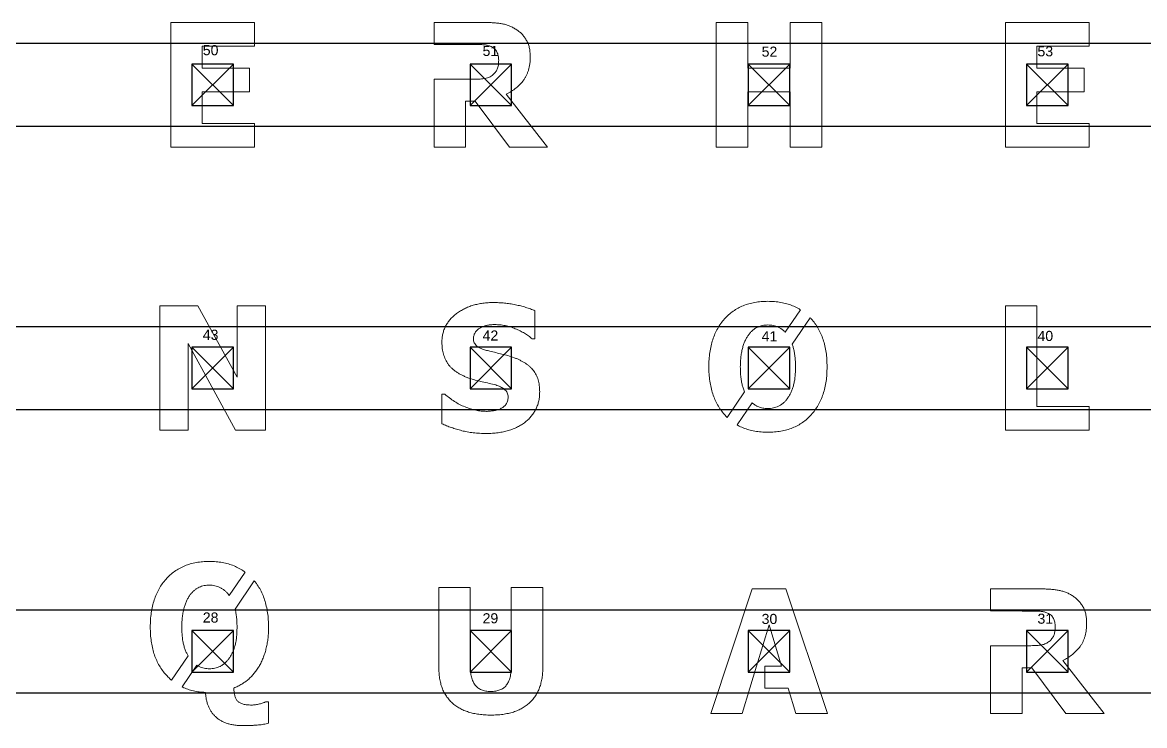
# Model space of a CAD drawing. Header units: millimetres. Extents: x -429 to 21, y 1736 to 2186.
# Drawn here: x -294.2 to -159.1, y 1866.7 to 1951.4 of the extents above; entities that cross this region are included whole.
import ezdxf

# ---------------------------------------------------------------- set-up
doc = ezdxf.new("R2010")
doc.units = ezdxf.units.MM
doc.layers.add('Lettres', color=7, linetype='Continuous')
doc.layers.add('Rubans', color=7, linetype='Continuous')
doc.styles.get("Standard").update_dxf_attribs({"font": 'sanss___.ttf'})

msp = doc.modelspace()

# ---------------------------------------------------------------- linework, layer by layer
at = {"layer": 'Lettres', "color": 7, "linetype": 'Continuous', "lineweight": 15}
for p, q in [((-276.38, 1951.36), (-266.31, 1951.36)), ((-276.38, 1936.36), (-276.38, 1951.36)), ((-266.31, 1951.36), (-266.31, 1948.51)), ((-244.68, 1951.36), (-238.69, 1951.36)), ((-244.68, 1948.71), (-244.68, 1951.36)), ((-210.7, 1951.36), (-206.91, 1951.36)), ((-210.7, 1936.36), (-210.7, 1951.36)), ((-206.91, 1951.36), (-206.91, 1945.86)), ((-201.78, 1951.36), (-197.98, 1951.36)), ((-201.78, 1945.86), (-201.78, 1951.36)), ((-197.98, 1951.36), (-197.98, 1936.36)), ((-175.88, 1951.36), (-165.81, 1951.36)), ((-175.88, 1936.36), (-175.88, 1951.36)), ((-165.81, 1951.36), (-165.81, 1948.51)), ((-272.58, 1948.51), (-272.58, 1945.86)), ((-266.31, 1948.51), (-272.58, 1948.51)), ((-240.88, 1948.71), (-244.68, 1948.71)), ((-240.88, 1948.7), (-240.88, 1948.71)), ((-239.64, 1948.7), (-240.88, 1948.7)), ((-172.08, 1948.51), (-172.08, 1945.86)), ((-165.81, 1948.51), (-172.08, 1948.51)), ((-272.58, 1945.86), (-266.88, 1945.86)), ((-266.88, 1945.86), (-266.88, 1943.01)), ((-206.91, 1945.86), (-201.78, 1945.86)), ((-172.08, 1945.86), (-166.38, 1945.86)), ((-166.38, 1945.86), (-166.38, 1943.01)), ((-244.68, 1944.53), (-239.82, 1944.53)), ((-244.68, 1936.36), (-244.68, 1944.53)), ((-272.58, 1943.01), (-272.58, 1939.21)), ((-266.88, 1943.01), (-272.58, 1943.01)), ((-206.91, 1943.01), (-206.91, 1936.36)), ((-201.78, 1943.01), (-206.91, 1943.01)), ((-201.78, 1936.36), (-201.78, 1943.01)), ((-172.08, 1943.01), (-172.08, 1939.21)), ((-166.38, 1943.01), (-172.08, 1943.01)), ((-240.88, 1941.87), (-240.88, 1936.36)), ((-239.71, 1941.87), (-240.88, 1941.87)), ((-235.59, 1936.36), (-239.71, 1941.87)), ((-235.98, 1942.74), (-231.01, 1936.36)), ((-272.58, 1939.21), (-266.31, 1939.21)), ((-266.31, 1939.21), (-266.31, 1936.36)), ((-172.08, 1939.21), (-165.81, 1939.21)), ((-165.81, 1939.21), (-165.81, 1936.36)), ((-266.31, 1936.36), (-276.38, 1936.36)), ((-240.88, 1936.36), (-244.68, 1936.36)), ((-231.01, 1936.36), (-235.59, 1936.36)), ((-206.91, 1936.36), (-210.7, 1936.36)), ((-197.98, 1936.36), (-201.78, 1936.36)), ((-165.81, 1936.36), (-175.88, 1936.36)), ((-277.7, 1917.27), (-273.12, 1917.27)), ((-277.7, 1902.27), (-277.7, 1917.27)), ((-273.12, 1917.27), (-268.4, 1908.68)), ((-268.4, 1917.27), (-264.98, 1917.27)), ((-268.4, 1908.68), (-268.4, 1917.27)), ((-264.98, 1917.27), (-264.98, 1902.27)), ((-175.88, 1917.27), (-172.08, 1917.27)), ((-175.88, 1902.27), (-175.88, 1917.27)), ((-172.08, 1917.27), (-172.08, 1905.12)), ((-232.53, 1916.66), (-232.53, 1913.29)), ((-200.55, 1916.78), (-202.39, 1914.07)), ((-201.56, 1912.64), (-199.39, 1915.82)), ((-232.53, 1913.29), (-232.86, 1913.29)), ((-274.29, 1912.73), (-274.29, 1902.27)), ((-268.58, 1902.27), (-274.29, 1912.73)), ((-243.73, 1906.64), (-243.39, 1906.64)), ((-243.73, 1903.06), (-243.73, 1906.64)), ((-207.28, 1906.9), (-209.38, 1903.82)), ((-208.18, 1902.92), (-206.37, 1905.58)), ((-172.08, 1905.12), (-165.81, 1905.12)), ((-165.81, 1905.12), (-165.81, 1902.27)), ((-274.29, 1902.27), (-277.7, 1902.27)), ((-264.98, 1902.27), (-268.58, 1902.27)), ((-165.81, 1902.27), (-175.88, 1902.27)), ((-267.42, 1885.2), (-269.34, 1882.38)), ((-268.63, 1880.76), (-266.32, 1884.15)), ((-244.11, 1883.37), (-240.31, 1883.37)), ((-244.11, 1873.75), (-244.11, 1883.37)), ((-240.31, 1883.37), (-240.31, 1873.95)), ((-235.38, 1883.37), (-231.58, 1883.37)), ((-235.38, 1873.95), (-235.38, 1883.37)), ((-231.58, 1883.37), (-231.58, 1873.76)), ((-211.37, 1868.18), (-206.37, 1883.18)), ((-206.37, 1883.18), (-202.32, 1883.18)), ((-202.32, 1883.18), (-197.32, 1868.18)), ((-177.68, 1883.18), (-171.69, 1883.18)), ((-177.68, 1880.53), (-177.68, 1883.18)), ((-173.88, 1880.53), (-177.68, 1880.53)), ((-173.88, 1880.52), (-173.88, 1880.53)), ((-172.64, 1880.52), (-173.88, 1880.52)), ((-204.34, 1878.84), (-205.86, 1873.88)), ((-202.83, 1873.88), (-204.34, 1878.84)), ((-177.68, 1876.35), (-172.82, 1876.35)), ((-177.68, 1868.18), (-177.68, 1876.35)), ((-274.29, 1875.11), (-276.28, 1872.19)), ((-275.02, 1871.38), (-273.24, 1873.99)), ((-168.98, 1874.56), (-164.01, 1868.18)), ((-205.86, 1873.88), (-206.65, 1871.22)), ((-204.86, 1873.88), (-202.83, 1873.88)), ((-204.86, 1871.22), (-204.86, 1873.88)), ((-173.88, 1873.69), (-173.88, 1868.18)), ((-172.71, 1873.69), (-173.88, 1873.69)), ((-168.59, 1868.18), (-172.71, 1873.69)), ((-206.65, 1871.22), (-207.57, 1868.18)), ((-202.04, 1871.22), (-204.86, 1871.22)), ((-201.12, 1868.18), (-202.04, 1871.22)), ((-264.97, 1869.58), (-264.6, 1869.58)), ((-264.6, 1869.58), (-264.6, 1867.01)), ((-207.57, 1868.18), (-211.37, 1868.18)), ((-197.32, 1868.18), (-201.12, 1868.18)), ((-173.88, 1868.18), (-177.68, 1868.18)), ((-164.01, 1868.18), (-168.59, 1868.18))]:
    msp.add_line(p, q, dxfattribs=at)
for points, knots in [([(-238.69, 1951.36), (-238.49, 1951.36), (-238.11, 1951.36), (-237.55, 1951.33), (-237.03, 1951.28), (-236.54, 1951.21), (-236.08, 1951.12), (-235.65, 1950.97), (-235.23, 1950.79), (-234.97, 1950.63), (-234.84, 1950.56)], [0, 0, 0, 0, 0.149974, 0.289736, 0.420262, 0.541731, 0.657199, 0.771291, 0.885637, 1, 1, 1, 1]), ([(-234.84, 1950.56), (-234.71, 1950.47), (-234.45, 1950.3), (-234.11, 1949.98), (-233.82, 1949.64), (-233.56, 1949.25), (-233.34, 1948.83), (-233.2, 1948.34), (-233.11, 1947.81), (-233.1, 1947.44), (-233.1, 1947.24)], [0, 0, 0, 0, 0.119241, 0.235411, 0.351264, 0.467913, 0.587671, 0.714251, 0.851544, 1, 1, 1, 1]), ([(-237.81, 1948.46), (-237.94, 1948.51), (-238.19, 1948.61), (-238.53, 1948.66), (-238.82, 1948.68), (-239.07, 1948.7), (-239.35, 1948.7), (-239.54, 1948.7), (-239.64, 1948.7)], [0, 0, 0, 0, 0.209407, 0.431327, 0.552966, 0.68723, 0.837246, 1, 1, 1, 1]), ([(-236.89, 1946.81), (-236.9, 1946.9), (-236.9, 1947.09), (-236.94, 1947.35), (-237.01, 1947.59), (-237.1, 1947.81), (-237.22, 1948.02), (-237.39, 1948.19), (-237.58, 1948.35), (-237.74, 1948.42), (-237.81, 1948.46)], [0, 0, 0, 0, 0.13997, 0.271141, 0.396119, 0.514801, 0.630431, 0.748169, 0.868887, 1, 1, 1, 1]), ([(-233.1, 1947.24), (-233.1, 1947.1), (-233.1, 1946.83), (-233.14, 1946.43), (-233.2, 1946.04), (-233.29, 1945.68), (-233.4, 1945.34), (-233.53, 1945.02), (-233.69, 1944.72), (-233.94, 1944.35), (-234.3, 1943.92), (-234.8, 1943.47), (-235.36, 1943.06), (-235.77, 1942.85), (-235.98, 1942.74)], [0, 0, 0, 0, 0.074078, 0.144802, 0.21236, 0.277245, 0.340403, 0.400934, 0.460657, 0.519378, 0.63602, 0.753744, 0.874438, 1, 1, 1, 1]), ([(-237.6, 1945.05), (-237.54, 1945.1), (-237.43, 1945.2), (-237.28, 1945.37), (-237.16, 1945.55), (-237.06, 1945.75), (-236.98, 1945.97), (-236.93, 1946.22), (-236.9, 1946.51), (-236.9, 1946.71), (-236.89, 1946.81)], [0, 0, 0, 0, 0.114295, 0.22772, 0.337793, 0.449141, 0.567498, 0.69713, 0.841442, 1, 1, 1, 1]), ([(-239.82, 1944.53), (-239.7, 1944.53), (-239.46, 1944.53), (-239.12, 1944.55), (-238.81, 1944.58), (-238.52, 1944.62), (-238.26, 1944.68), (-238.02, 1944.78), (-237.79, 1944.89), (-237.66, 1945), (-237.6, 1945.05)], [0, 0, 0, 0, 0.158853, 0.305178, 0.440591, 0.562608, 0.677868, 0.786886, 0.893772, 1, 1, 1, 1]), ([(-243.73, 1912.87), (-243.73, 1913.05), (-243.72, 1913.39), (-243.63, 1913.89), (-243.49, 1914.36), (-243.3, 1914.81), (-243.04, 1915.23), (-242.74, 1915.63), (-242.37, 1916), (-241.96, 1916.34), (-241.51, 1916.65), (-241.02, 1916.91), (-240.5, 1917.15), (-239.96, 1917.33), (-239.39, 1917.47), (-238.8, 1917.58), (-238.17, 1917.64), (-237.75, 1917.65), (-237.53, 1917.65)], [0, 0, 0, 0, 0.059483, 0.116964, 0.173246, 0.22874, 0.284453, 0.341556, 0.400368, 0.462086, 0.525357, 0.58886, 0.65283, 0.718208, 0.78506, 0.854317, 0.925621, 1, 1, 1, 1]), ([(-237.53, 1917.65), (-237.31, 1917.65), (-236.87, 1917.64), (-236.2, 1917.59), (-235.54, 1917.51), (-234.89, 1917.39), (-234.25, 1917.24), (-233.64, 1917.08), (-233.07, 1916.89), (-232.71, 1916.73), (-232.53, 1916.66)], [0, 0, 0, 0, 0.129441, 0.259207, 0.388462, 0.518766, 0.64671, 0.769621, 0.887261, 1, 1, 1, 1]), ([(-211.6, 1909.91), (-211.59, 1910.21), (-211.58, 1910.79), (-211.49, 1911.63), (-211.34, 1912.43), (-211.13, 1913.17), (-210.87, 1913.88), (-210.54, 1914.53), (-210.16, 1915.13), (-209.71, 1915.69), (-209.22, 1916.18), (-208.67, 1916.62), (-208.08, 1916.98), (-207.45, 1917.28), (-206.77, 1917.52), (-206.05, 1917.68), (-205.28, 1917.78), (-204.75, 1917.79), (-204.48, 1917.8)], [0, 0, 0, 0, 0.073832, 0.144311, 0.21135, 0.275658, 0.337674, 0.398156, 0.457306, 0.516469, 0.574755, 0.632376, 0.689692, 0.747869, 0.807106, 0.868593, 0.932571, 1, 1, 1, 1]), ([(-204.48, 1917.8), (-204.21, 1917.79), (-203.69, 1917.78), (-202.92, 1917.68), (-202.2, 1917.52), (-201.52, 1917.28), (-200.97, 1917.03), (-200.66, 1916.85), (-200.55, 1916.78)], [0, 0, 0, 0, 0.0671288, 0.1310242, 0.1925175, 0.2517071, 0.3097325, 0.3419338, 0.3419338, 0.3419338, 0.3419338]), ([(-239.07, 1914.62), (-239.13, 1914.59), (-239.24, 1914.53), (-239.4, 1914.41), (-239.55, 1914.27), (-239.68, 1914.11), (-239.79, 1913.93), (-239.87, 1913.74), (-239.93, 1913.54), (-239.93, 1913.4), (-239.93, 1913.33)], [0, 0, 0, 0, 0.119677, 0.240329, 0.366271, 0.493995, 0.623043, 0.746883, 0.872483, 1, 1, 1, 1]), ([(-237.36, 1914.99), (-237.52, 1914.99), (-237.81, 1914.99), (-238.24, 1914.93), (-238.66, 1914.81), (-238.93, 1914.69), (-239.07, 1914.62)], [0, 0, 0, 0, 0.263952, 0.503203, 0.738816, 1, 1, 1, 1]), ([(-232.86, 1913.29), (-233, 1913.4), (-233.3, 1913.64), (-233.79, 1913.96), (-234.32, 1914.25), (-234.89, 1914.51), (-235.49, 1914.73), (-236.11, 1914.88), (-236.73, 1914.98), (-237.15, 1914.99), (-237.36, 1914.99)], [0, 0, 0, 0, 0.113642, 0.231983, 0.355311, 0.484601, 0.614974, 0.743959, 0.871738, 1, 1, 1, 1]), ([(-204.47, 1914.95), (-204.58, 1914.95), (-204.8, 1914.94), (-205.12, 1914.89), (-205.42, 1914.82), (-205.71, 1914.71), (-206, 1914.56), (-206.26, 1914.35), (-206.53, 1914.11), (-206.69, 1913.91), (-206.78, 1913.81)], [0, 0, 0, 0, 0.12537, 0.245286, 0.361957, 0.475991, 0.593024, 0.717386, 0.853085, 1, 1, 1, 1]), ([(-202.39, 1914.07), (-202.4, 1914.07), (-202.48, 1914.16), (-202.65, 1914.33), (-202.93, 1914.53), (-203.22, 1914.69), (-203.53, 1914.8), (-203.84, 1914.89), (-204.15, 1914.94), (-204.36, 1914.95), (-204.47, 1914.95)], [0.1382418, 0.1382418, 0.1382418, 0.1382418, 0.1408232, 0.2734591, 0.400792, 0.5236902, 0.6445467, 0.763352, 0.8806837, 1, 1, 1, 1]), ([(-199.39, 1915.82), (-199.34, 1915.78), (-199.14, 1915.56), (-198.8, 1915.14), (-198.41, 1914.54), (-198.09, 1913.89), (-197.81, 1913.19), (-197.61, 1912.44), (-197.46, 1911.64), (-197.37, 1910.79), (-197.36, 1910.21), (-197.36, 1909.91)], [0.4673415, 0.4673415, 0.4673415, 0.4673415, 0.4827099, 0.5416333, 0.6010034, 0.6614374, 0.7235805, 0.7878379, 0.8550658, 0.9257338, 1, 1, 1, 1]), ([(-239.93, 1913.33), (-239.93, 1913.24), (-239.92, 1913.06), (-239.84, 1912.81), (-239.71, 1912.59), (-239.56, 1912.43), (-239.41, 1912.32), (-239.27, 1912.24), (-239.11, 1912.16), (-238.92, 1912.08), (-238.72, 1912), (-238.49, 1911.93), (-238.23, 1911.86), (-238.05, 1911.81), (-237.96, 1911.79)], [0, 0, 0, 0, 0.101189, 0.195066, 0.28682, 0.381041, 0.43216, 0.490481, 0.555865, 0.629675, 0.709531, 0.798237, 0.894933, 1, 1, 1, 1]), ([(-206.78, 1913.81), (-206.85, 1913.71), (-207.01, 1913.49), (-207.2, 1913.11), (-207.38, 1912.7), (-207.52, 1912.23), (-207.65, 1911.72), (-207.73, 1911.16), (-207.79, 1910.55), (-207.8, 1910.13), (-207.8, 1909.91)], [0, 0, 0, 0, 0.094396, 0.196115, 0.306127, 0.425664, 0.553874, 0.692336, 0.840632, 1, 1, 1, 1]), ([(-240.49, 1908.56), (-240.63, 1908.62), (-240.91, 1908.72), (-241.29, 1908.89), (-241.65, 1909.08), (-241.98, 1909.29), (-242.27, 1909.5), (-242.54, 1909.73), (-242.78, 1909.97), (-242.98, 1910.23), (-243.16, 1910.51), (-243.31, 1910.79), (-243.44, 1911.1), (-243.55, 1911.42), (-243.63, 1911.76), (-243.69, 1912.12), (-243.72, 1912.49), (-243.73, 1912.74), (-243.73, 1912.87)], [0, 0, 0, 0, 0.077046, 0.149721, 0.219404, 0.284805, 0.347832, 0.407743, 0.465707, 0.521836, 0.577474, 0.633501, 0.689851, 0.748288, 0.807927, 0.869355, 0.933281, 1, 1, 1, 1]), ([(-237.96, 1911.79), (-237.71, 1911.73), (-237.23, 1911.62), (-236.51, 1911.45), (-235.77, 1911.26), (-235.28, 1911.09), (-235.02, 1911)], [0, 0, 0, 0, 0.249067, 0.488639, 0.733905, 1, 1, 1, 1]), ([(-201.15, 1909.92), (-201.16, 1910.14), (-201.16, 1910.56), (-201.21, 1911.16), (-201.3, 1911.71), (-201.41, 1912.2), (-201.51, 1912.5), (-201.56, 1912.64)], [0, 0, 0, 0, 0.1608968, 0.3090965, 0.4467198, 0.5729741, 0.6789989, 0.6789989, 0.6789989, 0.6789989]), ([(-235.02, 1911), (-234.9, 1910.96), (-234.65, 1910.86), (-234.3, 1910.7), (-233.97, 1910.53), (-233.67, 1910.34), (-233.39, 1910.14), (-233.14, 1909.93), (-232.91, 1909.71), (-232.71, 1909.47), (-232.53, 1909.22), (-232.38, 1908.95), (-232.25, 1908.66), (-232.14, 1908.35), (-232.06, 1908.02), (-232, 1907.67), (-231.96, 1907.3), (-231.96, 1907.05), (-231.96, 1906.92)], [0, 0, 0, 0, 0.073409, 0.14343, 0.210313, 0.274337, 0.335985, 0.395552, 0.452981, 0.509043, 0.565002, 0.621373, 0.67844, 0.737632, 0.799203, 0.863043, 0.930047, 1, 1, 1, 1]), ([(-209.38, 1903.82), (-209.49, 1903.93), (-209.76, 1904.22), (-210.16, 1904.71), (-210.54, 1905.32), (-210.87, 1905.97), (-211.13, 1906.67), (-211.34, 1907.42), (-211.49, 1908.21), (-211.58, 1909.05), (-211.59, 1909.62), (-211.6, 1909.91)], [0.4452068, 0.4452068, 0.4452068, 0.4452068, 0.4845681, 0.5438107, 0.6032492, 0.663813, 0.7256817, 0.7898391, 0.8567255, 0.9265623, 1, 1, 1, 1]), ([(-207.8, 1909.91), (-207.79, 1909.69), (-207.79, 1909.26), (-207.74, 1908.65), (-207.66, 1908.1), (-207.54, 1907.61), (-207.41, 1907.21), (-207.32, 1906.98), (-207.28, 1906.9)], [0, 0, 0, 0, 0.1647713, 0.315358, 0.4523309, 0.5764485, 0.6912717, 0.7597119, 0.7597119, 0.7597119, 0.7597119]), ([(-197.36, 1909.91), (-197.36, 1909.61), (-197.37, 1909.03), (-197.46, 1908.19), (-197.61, 1907.39), (-197.81, 1906.64), (-198.09, 1905.94), (-198.41, 1905.29), (-198.8, 1904.69), (-199.25, 1904.14), (-199.75, 1903.64), (-200.29, 1903.21), (-200.88, 1902.85), (-201.52, 1902.55), (-202.2, 1902.32), (-202.92, 1902.16), (-203.69, 1902.06), (-204.21, 1902.04), (-204.48, 1902.04)], [0, 0, 0, 0, 0.074317, 0.144789, 0.212063, 0.276365, 0.338551, 0.399027, 0.458438, 0.51721, 0.575491, 0.632953, 0.690133, 0.748199, 0.80735, 0.868885, 0.932825, 1, 1, 1, 1]), ([(-202.14, 1906.08), (-202.07, 1906.19), (-201.91, 1906.42), (-201.72, 1906.79), (-201.55, 1907.2), (-201.4, 1907.63), (-201.29, 1908.11), (-201.21, 1908.66), (-201.16, 1909.27), (-201.15, 1909.7), (-201.15, 1909.92)], [0, 0, 0, 0, 0.101387, 0.20613, 0.313012, 0.424422, 0.545125, 0.680897, 0.831879, 1, 1, 1, 1]), ([(-237.25, 1907.73), (-237.51, 1907.79), (-238.05, 1907.93), (-238.88, 1908.11), (-239.7, 1908.3), (-240.23, 1908.48), (-240.49, 1908.56)], [0, 0, 0, 0, 0.242695, 0.499402, 0.756262, 1, 1, 1, 1]), ([(-235.76, 1906.28), (-235.76, 1906.37), (-235.77, 1906.55), (-235.85, 1906.8), (-236, 1907.02), (-236.2, 1907.21), (-236.43, 1907.37), (-236.68, 1907.52), (-236.96, 1907.64), (-237.15, 1907.7), (-237.25, 1907.73)], [0, 0, 0, 0, 0.122123, 0.237846, 0.352547, 0.473989, 0.600843, 0.729318, 0.862547, 1, 1, 1, 1]), ([(-243.39, 1906.64), (-243.2, 1906.48), (-242.83, 1906.16), (-242.23, 1905.74), (-241.61, 1905.38), (-240.95, 1905.08), (-240.3, 1904.85), (-239.64, 1904.68), (-238.99, 1904.57), (-238.56, 1904.56), (-238.35, 1904.55)], [0, 0, 0, 0, 0.133001, 0.263353, 0.392791, 0.521613, 0.64819, 0.768998, 0.885968, 1, 1, 1, 1]), ([(-231.96, 1906.92), (-231.96, 1906.73), (-231.97, 1906.37), (-232.05, 1905.84), (-232.19, 1905.34), (-232.38, 1904.87), (-232.63, 1904.43), (-232.92, 1904.01), (-233.28, 1903.62), (-233.69, 1903.26), (-234.14, 1902.94), (-234.63, 1902.66), (-235.16, 1902.42), (-235.73, 1902.23), (-236.33, 1902.08), (-236.98, 1901.97), (-237.66, 1901.9), (-238.13, 1901.9), (-238.37, 1901.89)], [0, 0, 0, 0, 0.060348, 0.118373, 0.174822, 0.230067, 0.285184, 0.340939, 0.398055, 0.457291, 0.517906, 0.579447, 0.642691, 0.707874, 0.77602, 0.846986, 0.921541, 1, 1, 1, 1]), ([(-236.68, 1904.87), (-236.61, 1904.9), (-236.49, 1904.97), (-236.32, 1905.09), (-236.16, 1905.23), (-236.02, 1905.39), (-235.9, 1905.57), (-235.81, 1905.78), (-235.77, 1906.02), (-235.76, 1906.19), (-235.76, 1906.28)], [0, 0, 0, 0, 0.119781, 0.237832, 0.354328, 0.473172, 0.593505, 0.719436, 0.853402, 1, 1, 1, 1]), ([(-206.37, 1905.58), (-206.34, 1905.56), (-206.23, 1905.46), (-206.02, 1905.31), (-205.72, 1905.15), (-205.42, 1905.03), (-205.11, 1904.95), (-204.79, 1904.9), (-204.58, 1904.89), (-204.47, 1904.89)], [0.2380699, 0.2380699, 0.2380699, 0.2380699, 0.2741776, 0.4013741, 0.5244889, 0.6456303, 0.7637117, 0.8814107, 1, 1, 1, 1]), ([(-204.47, 1904.89), (-204.36, 1904.89), (-204.15, 1904.9), (-203.82, 1904.95), (-203.51, 1905.05), (-203.2, 1905.17), (-202.9, 1905.34), (-202.62, 1905.54), (-202.37, 1905.79), (-202.22, 1905.98), (-202.14, 1906.08)], [0, 0, 0, 0, 0.119332, 0.23902, 0.359746, 0.482353, 0.60764, 0.734227, 0.864094, 1, 1, 1, 1]), ([(-238.35, 1904.55), (-238.29, 1904.55), (-238.17, 1904.56), (-237.97, 1904.57), (-237.75, 1904.6), (-237.51, 1904.63), (-237.27, 1904.67), (-237.05, 1904.72), (-236.85, 1904.78), (-236.73, 1904.84), (-236.68, 1904.87)], [0, 0, 0, 0, 0.100396, 0.2149, 0.345382, 0.490223, 0.637837, 0.771267, 0.891619, 1, 1, 1, 1]), ([(-238.37, 1901.89), (-238.64, 1901.9), (-239.17, 1901.9), (-239.94, 1901.97), (-240.66, 1902.07), (-241.34, 1902.22), (-241.97, 1902.4), (-242.58, 1902.6), (-243.17, 1902.81), (-243.54, 1902.98), (-243.73, 1903.06)], [0, 0, 0, 0, 0.148573, 0.287904, 0.419544, 0.543016, 0.66167, 0.776802, 0.889955, 1, 1, 1, 1]), ([(-204.48, 1902.04), (-204.75, 1902.04), (-205.28, 1902.06), (-206.05, 1902.16), (-206.77, 1902.32), (-207.45, 1902.56), (-207.91, 1902.77), (-208.14, 1902.9), (-208.18, 1902.92)], [0, 0, 0, 0, 0.0675199, 0.1315844, 0.1932097, 0.2525264, 0.3107819, 0.3198633, 0.3198633, 0.3198633, 0.3198633]), ([(-278.84, 1878.58), (-278.84, 1878.87), (-278.83, 1879.45), (-278.74, 1880.3), (-278.59, 1881.1), (-278.38, 1881.85), (-278.12, 1882.55), (-277.79, 1883.2), (-277.41, 1883.81), (-276.96, 1884.36), (-276.47, 1884.87), (-275.92, 1885.3), (-275.33, 1885.67), (-274.7, 1885.97), (-274.02, 1886.2), (-273.29, 1886.36), (-272.53, 1886.47), (-272, 1886.48), (-271.73, 1886.48)], [0, 0, 0, 0, 0.073976, 0.144357, 0.211546, 0.276003, 0.337933, 0.398551, 0.457828, 0.516908, 0.575288, 0.63283, 0.690067, 0.748163, 0.807318, 0.868775, 0.932665, 1, 1, 1, 1]), ([(-271.73, 1886.48), (-271.46, 1886.48), (-270.93, 1886.47), (-270.17, 1886.36), (-269.44, 1886.2), (-268.76, 1885.97), (-268.13, 1885.67), (-267.69, 1885.4), (-267.46, 1885.23), (-267.42, 1885.2)], [0, 0, 0, 0, 0.0670513, 0.1309047, 0.1922722, 0.2513934, 0.3094569, 0.3665315, 0.3797952, 0.3797952, 0.3797952, 0.3797952]), ([(-271.72, 1883.63), (-271.83, 1883.63), (-272.05, 1883.63), (-272.37, 1883.58), (-272.67, 1883.5), (-272.96, 1883.39), (-273.24, 1883.24), (-273.51, 1883.04), (-273.78, 1882.79), (-273.94, 1882.6), (-274.03, 1882.5)], [0, 0, 0, 0, 0.12537, 0.245286, 0.361957, 0.475991, 0.593024, 0.717386, 0.853085, 1, 1, 1, 1]), ([(-269.4, 1882.47), (-269.48, 1882.57), (-269.64, 1882.76), (-269.89, 1883.01), (-270.18, 1883.21), (-270.47, 1883.37), (-270.77, 1883.49), (-271.08, 1883.57), (-271.4, 1883.62), (-271.61, 1883.63), (-271.72, 1883.63)], [0, 0, 0, 0, 0.140823, 0.273459, 0.400792, 0.52369, 0.644547, 0.763352, 0.880684, 1, 1, 1, 1]), ([(-266.32, 1884.15), (-266.23, 1884.04), (-266, 1883.74), (-265.66, 1883.22), (-265.33, 1882.56), (-265.06, 1881.86), (-264.86, 1881.11), (-264.71, 1880.31), (-264.62, 1879.46), (-264.61, 1878.88), (-264.6, 1878.58)], [0.5062781, 0.5062781, 0.5062781, 0.5062781, 0.5412426, 0.600751, 0.6611152, 0.7234162, 0.7878367, 0.854987, 0.9255734, 1, 1, 1, 1]), ([(-274.03, 1882.5), (-274.1, 1882.39), (-274.25, 1882.17), (-274.45, 1881.8), (-274.62, 1881.38), (-274.77, 1880.92), (-274.9, 1880.4), (-274.98, 1879.84), (-275.04, 1879.23), (-275.04, 1878.81), (-275.05, 1878.6)], [0, 0, 0, 0, 0.094396, 0.196115, 0.306127, 0.425664, 0.553874, 0.692336, 0.840632, 1, 1, 1, 1]), ([(-171.69, 1883.18), (-171.49, 1883.18), (-171.11, 1883.18), (-170.55, 1883.15), (-170.03, 1883.1), (-169.54, 1883.03), (-169.08, 1882.94), (-168.65, 1882.79), (-168.23, 1882.61), (-167.97, 1882.45), (-167.84, 1882.38)], [0, 0, 0, 0, 0.149974, 0.289736, 0.420262, 0.541731, 0.657199, 0.771291, 0.885637, 1, 1, 1, 1]), ([(-167.84, 1882.38), (-167.71, 1882.29), (-167.45, 1882.12), (-167.11, 1881.8), (-166.82, 1881.46), (-166.56, 1881.07), (-166.34, 1880.65), (-166.2, 1880.16), (-166.11, 1879.63), (-166.1, 1879.26), (-166.1, 1879.06)], [0, 0, 0, 0, 0.119241, 0.235411, 0.351264, 0.467913, 0.587671, 0.714251, 0.851544, 1, 1, 1, 1]), ([(-268.4, 1878.61), (-268.4, 1878.83), (-268.41, 1879.24), (-268.46, 1879.85), (-268.54, 1880.35), (-268.6, 1880.64), (-268.63, 1880.76)], [0, 0, 0, 0, 0.1608968, 0.3090965, 0.4467198, 0.5333747, 0.5333747, 0.5333747, 0.5333747]), ([(-170.81, 1880.28), (-170.94, 1880.33), (-171.19, 1880.43), (-171.53, 1880.48), (-171.82, 1880.5), (-172.07, 1880.52), (-172.35, 1880.52), (-172.54, 1880.52), (-172.64, 1880.52)], [0, 0, 0, 0, 0.209407, 0.431327, 0.552966, 0.68723, 0.837246, 1, 1, 1, 1]), ([(-169.89, 1878.63), (-169.9, 1878.72), (-169.9, 1878.91), (-169.94, 1879.17), (-170.01, 1879.41), (-170.1, 1879.63), (-170.22, 1879.84), (-170.39, 1880.01), (-170.58, 1880.17), (-170.74, 1880.24), (-170.81, 1880.28)], [0, 0, 0, 0, 0.13997, 0.271141, 0.396119, 0.514801, 0.630431, 0.748169, 0.868887, 1, 1, 1, 1]), ([(-276.28, 1872.19), (-276.39, 1872.28), (-276.66, 1872.52), (-277.07, 1872.95), (-277.48, 1873.49), (-277.85, 1874.08), (-278.16, 1874.73), (-278.41, 1875.41), (-278.6, 1876.14), (-278.74, 1876.91), (-278.83, 1877.73), (-278.84, 1878.29), (-278.84, 1878.58)], [0.3830719, 0.3830719, 0.3830719, 0.3830719, 0.4183541, 0.477324, 0.5369732, 0.5969523, 0.6580644, 0.7211595, 0.7862011, 0.8541877, 0.9253422, 1, 1, 1, 1]), ([(-275.05, 1878.6), (-275.04, 1878.37), (-275.04, 1877.95), (-274.99, 1877.34), (-274.91, 1876.79), (-274.79, 1876.29), (-274.64, 1875.85), (-274.48, 1875.46), (-274.35, 1875.22), (-274.29, 1875.11)], [0, 0, 0, 0, 0.1647713, 0.315358, 0.4523309, 0.5764485, 0.6912717, 0.7995072, 0.8899858, 0.8899858, 0.8899858, 0.8899858]), ([(-269.39, 1874.76), (-269.31, 1874.87), (-269.16, 1875.1), (-268.96, 1875.48), (-268.79, 1875.88), (-268.65, 1876.31), (-268.53, 1876.8), (-268.46, 1877.34), (-268.41, 1877.95), (-268.4, 1878.38), (-268.4, 1878.61)], [0, 0, 0, 0, 0.101387, 0.20613, 0.313012, 0.424422, 0.545125, 0.680897, 0.831879, 1, 1, 1, 1]), ([(-264.6, 1878.58), (-264.61, 1878.36), (-264.61, 1877.93), (-264.66, 1877.29), (-264.75, 1876.68), (-264.87, 1876.09), (-265.02, 1875.53), (-265.2, 1874.99), (-265.42, 1874.47), (-265.67, 1873.98), (-265.96, 1873.51), (-266.27, 1873.09), (-266.62, 1872.69), (-266.99, 1872.33), (-267.39, 1872.01), (-267.83, 1871.72), (-268.29, 1871.46), (-268.62, 1871.32), (-268.78, 1871.25)], [0, 0, 0, 0, 0.073325, 0.144205, 0.212519, 0.279215, 0.344168, 0.407758, 0.470188, 0.531765, 0.592243, 0.651281, 0.709084, 0.766763, 0.824051, 0.881926, 0.940293, 1, 1, 1, 1]), ([(-170.6, 1876.87), (-170.54, 1876.92), (-170.43, 1877.02), (-170.28, 1877.19), (-170.16, 1877.37), (-170.06, 1877.57), (-169.98, 1877.79), (-169.93, 1878.04), (-169.9, 1878.33), (-169.9, 1878.53), (-169.89, 1878.63)], [0, 0, 0, 0, 0.114295, 0.22772, 0.337793, 0.449141, 0.567498, 0.69713, 0.841442, 1, 1, 1, 1]), ([(-166.1, 1879.06), (-166.1, 1878.92), (-166.1, 1878.65), (-166.14, 1878.25), (-166.2, 1877.86), (-166.29, 1877.5), (-166.4, 1877.16), (-166.53, 1876.84), (-166.69, 1876.54), (-166.94, 1876.17), (-167.3, 1875.74), (-167.8, 1875.29), (-168.36, 1874.88), (-168.77, 1874.67), (-168.98, 1874.56)], [0, 0, 0, 0, 0.074078, 0.144802, 0.21236, 0.277245, 0.340403, 0.400934, 0.460657, 0.519378, 0.63602, 0.753744, 0.874438, 1, 1, 1, 1]), ([(-172.82, 1876.35), (-172.7, 1876.35), (-172.46, 1876.35), (-172.12, 1876.37), (-171.81, 1876.4), (-171.52, 1876.44), (-171.26, 1876.5), (-171.02, 1876.6), (-170.79, 1876.71), (-170.66, 1876.82), (-170.6, 1876.87)], [0, 0, 0, 0, 0.158853, 0.305178, 0.440591, 0.562608, 0.677868, 0.786886, 0.893772, 1, 1, 1, 1]), ([(-273.24, 1873.99), (-273.15, 1873.93), (-272.96, 1873.83), (-272.66, 1873.72), (-272.35, 1873.63), (-272.04, 1873.58), (-271.82, 1873.57), (-271.72, 1873.57)], [0.4089268, 0.4089268, 0.4089268, 0.4089268, 0.5244889, 0.6456303, 0.7637117, 0.8814107, 1, 1, 1, 1]), ([(-271.72, 1873.57), (-271.61, 1873.57), (-271.39, 1873.58), (-271.07, 1873.64), (-270.76, 1873.73), (-270.44, 1873.85), (-270.15, 1874.02), (-269.87, 1874.23), (-269.62, 1874.48), (-269.47, 1874.66), (-269.39, 1874.76)], [0, 0, 0, 0, 0.119332, 0.23902, 0.359746, 0.482353, 0.60764, 0.734227, 0.864094, 1, 1, 1, 1]), ([(-240.31, 1873.95), (-240.31, 1873.83), (-240.31, 1873.58), (-240.28, 1873.22), (-240.24, 1872.89), (-240.17, 1872.59), (-240.09, 1872.3), (-239.99, 1872.05), (-239.88, 1871.82), (-239.74, 1871.61), (-239.58, 1871.43), (-239.4, 1871.27), (-239.2, 1871.13), (-238.97, 1871.03), (-238.72, 1870.94), (-238.45, 1870.88), (-238.16, 1870.85), (-237.95, 1870.84), (-237.85, 1870.84)], [0, 0, 0, 0, 0.083198, 0.161393, 0.234821, 0.302626, 0.366802, 0.426894, 0.483561, 0.537448, 0.589958, 0.641551, 0.694537, 0.748596, 0.805727, 0.86627, 0.931072, 1, 1, 1, 1]), ([(-237.85, 1870.84), (-237.75, 1870.84), (-237.55, 1870.85), (-237.26, 1870.88), (-236.99, 1870.94), (-236.74, 1871.02), (-236.52, 1871.12), (-236.31, 1871.25), (-236.13, 1871.4), (-235.97, 1871.58), (-235.83, 1871.78), (-235.71, 1872.01), (-235.6, 1872.27), (-235.52, 1872.55), (-235.45, 1872.86), (-235.41, 1873.2), (-235.38, 1873.57), (-235.38, 1873.82), (-235.38, 1873.95)], [0, 0, 0, 0, 0.06745, 0.130794, 0.190407, 0.246972, 0.30061, 0.352752, 0.404281, 0.45564, 0.508679, 0.565215, 0.625389, 0.689762, 0.759288, 0.833806, 0.913783, 1, 1, 1, 1]), ([(-237.85, 1867.99), (-238.09, 1868), (-238.57, 1868.01), (-239.26, 1868.08), (-239.91, 1868.19), (-240.51, 1868.35), (-241.07, 1868.55), (-241.59, 1868.81), (-242.06, 1869.1), (-242.49, 1869.45), (-242.87, 1869.84), (-243.21, 1870.27), (-243.49, 1870.75), (-243.72, 1871.27), (-243.89, 1871.83), (-244.02, 1872.43), (-244.09, 1873.08), (-244.1, 1873.52), (-244.11, 1873.75)], [0, 0, 0, 0, 0.075556, 0.146834, 0.214189, 0.27849, 0.339718, 0.398649, 0.456076, 0.51261, 0.568606, 0.624436, 0.681171, 0.739066, 0.799401, 0.862842, 0.929322, 1, 1, 1, 1]), ([(-231.58, 1873.76), (-231.58, 1873.53), (-231.59, 1873.1), (-231.66, 1872.46), (-231.79, 1871.86), (-231.96, 1871.3), (-232.19, 1870.79), (-232.46, 1870.31), (-232.78, 1869.87), (-233.16, 1869.48), (-233.58, 1869.12), (-234.05, 1868.82), (-234.57, 1868.56), (-235.13, 1868.35), (-235.74, 1868.19), (-236.4, 1868.07), (-237.11, 1868.01), (-237.6, 1868), (-237.85, 1867.99)], [0, 0, 0, 0, 0.069562, 0.135255, 0.197567, 0.257264, 0.315158, 0.371017, 0.426571, 0.482223, 0.538284, 0.595626, 0.654669, 0.716122, 0.781133, 0.849913, 0.922515, 1, 1, 1, 1]), ([(-272.2, 1870.72), (-272.45, 1870.74), (-272.94, 1870.77), (-273.65, 1870.9), (-274.32, 1871.09), (-274.76, 1871.27), (-274.99, 1871.37), (-275.02, 1871.38)], [0, 0, 0, 0, 0.0650905, 0.1273234, 0.1871986, 0.2458758, 0.2526302, 0.2526302, 0.2526302, 0.2526302]), ([(-268.78, 1871.25), (-268.78, 1871.16), (-268.77, 1870.98), (-268.74, 1870.72), (-268.71, 1870.49), (-268.65, 1870.28), (-268.59, 1870.08), (-268.5, 1869.92), (-268.41, 1869.77), (-268.3, 1869.64), (-268.17, 1869.54), (-268.01, 1869.45), (-267.84, 1869.37), (-267.65, 1869.31), (-267.43, 1869.26), (-267.19, 1869.23), (-266.93, 1869.21), (-266.75, 1869.2), (-266.66, 1869.2)], [0, 0, 0, 0, 0.08079, 0.155894, 0.224643, 0.287755, 0.345867, 0.400399, 0.450653, 0.498075, 0.545684, 0.595754, 0.650333, 0.709806, 0.77314, 0.842603, 0.918407, 1, 1, 1, 1]), ([(-271.06, 1867.87), (-271.15, 1867.97), (-271.33, 1868.15), (-271.55, 1868.45), (-271.74, 1868.78), (-271.89, 1869.14), (-272.01, 1869.52), (-272.1, 1869.91), (-272.17, 1870.31), (-272.19, 1870.58), (-272.2, 1870.72)], [0, 0, 0, 0, 0.120955, 0.240517, 0.361516, 0.485022, 0.610152, 0.73728, 0.867382, 1, 1, 1, 1]), ([(-266.66, 1869.2), (-266.5, 1869.21), (-266.18, 1869.22), (-265.78, 1869.31), (-265.48, 1869.39), (-265.28, 1869.46), (-265.11, 1869.52), (-265.02, 1869.56), (-264.97, 1869.58)], [0, 0, 0, 0, 0.268999, 0.556599, 0.696762, 0.818917, 0.918945, 1, 1, 1, 1]), ([(-267.69, 1866.74), (-267.88, 1866.74), (-268.24, 1866.74), (-268.77, 1866.8), (-269.25, 1866.89), (-269.69, 1867.02), (-270.08, 1867.19), (-270.44, 1867.38), (-270.78, 1867.61), (-270.97, 1867.79), (-271.06, 1867.87)], [0, 0, 0, 0, 0.155227, 0.299024, 0.432208, 0.556074, 0.672984, 0.784944, 0.89355, 1, 1, 1, 1]), ([(-264.6, 1867.01), (-264.8, 1866.97), (-265.2, 1866.88), (-265.72, 1866.81), (-266.18, 1866.77), (-266.61, 1866.75), (-267.12, 1866.74), (-267.49, 1866.74), (-267.69, 1866.74)], [0, 0, 0, 0, 0.19686, 0.392518, 0.50361, 0.64117, 0.80726, 1, 1, 1, 1])]:
    msp.add_open_spline(points, degree=3, knots=knots, dxfattribs=at)
msp.add_open_spline([(-269.34, 1882.38), (-269.36, 1882.41), (-269.38, 1882.44), (-269.4, 1882.47)], degree=3, dxfattribs=at)
at = {"layer": 'Rubans'}
for p, q in [((-386.84, 1948.86), (-21.84, 1948.86)), ((-268.84, 1946.36), (-273.84, 1946.36)), ((-273.84, 1946.36), (-273.84, 1941.36)), ((-268.84, 1941.36), (-268.84, 1946.36)), ((-235.34, 1946.36), (-240.34, 1946.36)), ((-240.34, 1946.36), (-240.34, 1941.36)), ((-235.34, 1941.36), (-235.34, 1946.36)), ((-201.84, 1946.36), (-206.84, 1946.36)), ((-206.84, 1946.36), (-206.84, 1941.36)), ((-201.84, 1941.36), (-201.84, 1946.36)), ((-168.34, 1946.36), (-173.34, 1946.36)), ((-173.34, 1946.36), (-173.34, 1941.36)), ((-168.34, 1941.36), (-168.34, 1946.36)), ((-273.84, 1941.36), (-268.84, 1941.36)), ((-240.34, 1941.36), (-235.34, 1941.36)), ((-206.84, 1941.36), (-201.84, 1941.36)), ((-173.34, 1941.36), (-168.34, 1941.36)), ((-386.84, 1938.86), (-21.84, 1938.86)), ((-386.84, 1914.77), (-21.84, 1914.77)), ((-268.84, 1912.27), (-273.84, 1912.27)), ((-273.84, 1912.27), (-273.84, 1907.27)), ((-268.84, 1907.27), (-268.84, 1912.27)), ((-235.34, 1912.27), (-240.34, 1912.27)), ((-240.34, 1912.27), (-240.34, 1907.27)), ((-235.34, 1907.27), (-235.34, 1912.27)), ((-201.84, 1912.27), (-206.84, 1912.27)), ((-206.84, 1912.27), (-206.84, 1907.27)), ((-201.84, 1907.27), (-201.84, 1912.27)), ((-168.34, 1912.27), (-173.34, 1912.27)), ((-173.34, 1912.27), (-173.34, 1907.27)), ((-168.34, 1907.27), (-168.34, 1912.27)), ((-273.84, 1907.27), (-268.84, 1907.27)), ((-240.34, 1907.27), (-235.34, 1907.27)), ((-206.84, 1907.27), (-201.84, 1907.27)), ((-173.34, 1907.27), (-168.34, 1907.27)), ((-386.84, 1904.77), (-21.84, 1904.77)), ((-386.84, 1880.68), (-21.84, 1880.68)), ((-268.84, 1878.18), (-273.84, 1878.18)), ((-273.84, 1878.18), (-273.84, 1873.18)), ((-268.84, 1873.18), (-268.84, 1878.18)), ((-235.34, 1878.18), (-240.34, 1878.18)), ((-240.34, 1878.18), (-240.34, 1873.18)), ((-235.34, 1873.18), (-235.34, 1878.18)), ((-201.84, 1878.18), (-206.84, 1878.18)), ((-206.84, 1878.18), (-206.84, 1873.18)), ((-201.84, 1873.18), (-201.84, 1878.18)), ((-168.34, 1878.18), (-173.34, 1878.18)), ((-173.34, 1878.18), (-173.34, 1873.18)), ((-168.34, 1873.18), (-168.34, 1878.18)), ((-273.84, 1873.18), (-268.84, 1873.18)), ((-240.34, 1873.18), (-235.34, 1873.18)), ((-206.84, 1873.18), (-201.84, 1873.18)), ((-173.34, 1873.18), (-168.34, 1873.18)), ((-386.84, 1870.68), (-21.84, 1870.68))]:
    msp.add_line(p, q, dxfattribs=at)
at = {"layer": 'Rubans', "color": 1}
for p, q in [((-268.84, 1946.36), (-273.84, 1941.36)), ((-273.84, 1946.36), (-268.84, 1941.36)), ((-235.34, 1946.36), (-240.34, 1941.36)), ((-240.34, 1946.36), (-235.34, 1941.36)), ((-201.84, 1946.36), (-206.84, 1941.36)), ((-206.84, 1946.36), (-201.84, 1941.36)), ((-168.34, 1946.36), (-173.34, 1941.36)), ((-173.34, 1946.36), (-168.34, 1941.36)), ((-268.84, 1912.27), (-273.84, 1907.27)), ((-273.84, 1912.27), (-268.84, 1907.27)), ((-235.34, 1912.27), (-240.34, 1907.27)), ((-240.34, 1912.27), (-235.34, 1907.27)), ((-201.84, 1912.27), (-206.84, 1907.27)), ((-206.84, 1912.27), (-201.84, 1907.27)), ((-168.34, 1912.27), (-173.34, 1907.27)), ((-173.34, 1912.27), (-168.34, 1907.27)), ((-268.84, 1878.18), (-273.84, 1873.18)), ((-273.84, 1878.18), (-268.84, 1873.18)), ((-235.34, 1878.18), (-240.34, 1873.18)), ((-240.34, 1878.18), (-235.34, 1873.18)), ((-201.84, 1878.18), (-206.84, 1873.18)), ((-206.84, 1878.18), (-201.84, 1873.18)), ((-168.34, 1878.18), (-173.34, 1873.18)), ((-173.34, 1878.18), (-168.34, 1873.18))]:
    msp.add_line(p, q, dxfattribs=at)

# ---------------------------------------------------------------- texts
at = {"layer": 'Rubans', "char_height": 1.215, "width": 19.44, "attachment_point": 5}
for s, insert in [('\\pxqc;{\\fArial|b0|i0|c0|p34;50}', (-271.58, 1948.02)), ('\\pxqc;{\\fArial|b0|i0|c0|p34;51}', (-237.89, 1947.93)), ('\\pxqc;{\\fArial|b0|i0|c0|p34;52}', (-204.29, 1947.84)), ('\\pxqc;{\\fArial|b0|i0|c0|p34;53}', (-171.08, 1947.88)), ('\\pxqc;{\\fArial|b0|i0|c0|p34;43}', (-271.58, 1913.76)), ('\\pxqc;{\\fArial|b0|i0|c0|p34;42}', (-237.89, 1913.68)), ('\\pxqc;{\\fArial|b0|i0|c0|p34;41}', (-204.29, 1913.59)), ('\\pxqc;{\\fArial|b0|i0|c0|p34;40}', (-171.08, 1913.62)), ('\\pxqc;{\\fArial|b0|i0|c0|p34;28}', (-271.58, 1879.73)), ('\\pxqc;{\\fArial|b0|i0|c0|p34;29}', (-237.89, 1879.64)), ('\\pxqc;{\\fArial|b0|i0|c0|p34;30}', (-204.29, 1879.56)), ('\\pxqc;{\\fArial|b0|i0|c0|p34;31}', (-171.08, 1879.59))]:
    msp.add_mtext(s, dxfattribs=dict(at, insert=insert))

doc.saveas('drawing.dxf')
